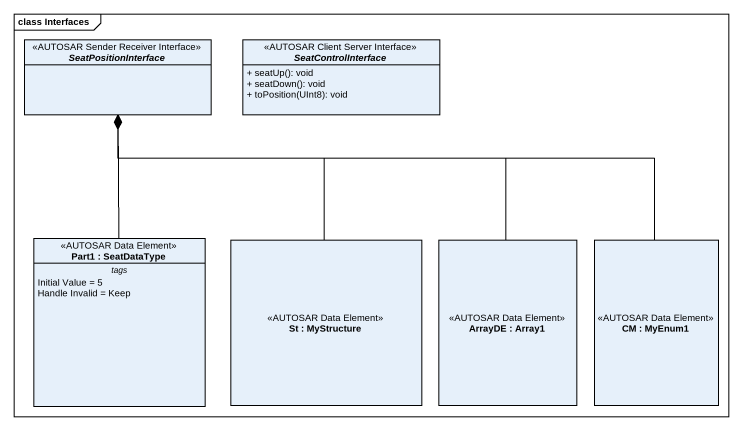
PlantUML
@startuml
mainframe class Interfaces
allowmixing
hide circle
hide empty members
skinparam classAttributeIconSize 0
interface SeatPositionInterface <<AUTOSAR Sender Receiver Interface>>
interface SeatControlInterface <<AUTOSAR Client Server Interface>> {
  + seatUp(): void
  + seatDown(): void
  + toPosition(UInt8): void
}
rectangle "Part1 : SeatDataType" as Part1 <<AUTOSAR Data Element>>
rectangle "St : MyStructure" as St <<AUTOSAR Data Element>>
rectangle "ArrayDE : Array1" as ArrayDE <<AUTOSAR Data Element>>
rectangle "CM : MyEnum1" as CM <<AUTOSAR Data Element>>
Part1 -up-* SeatPositionInterface
St -up-* SeatPositionInterface
ArrayDE -up-* SeatPositionInterface
CM -left-* SeatPositionInterface
@enduml
